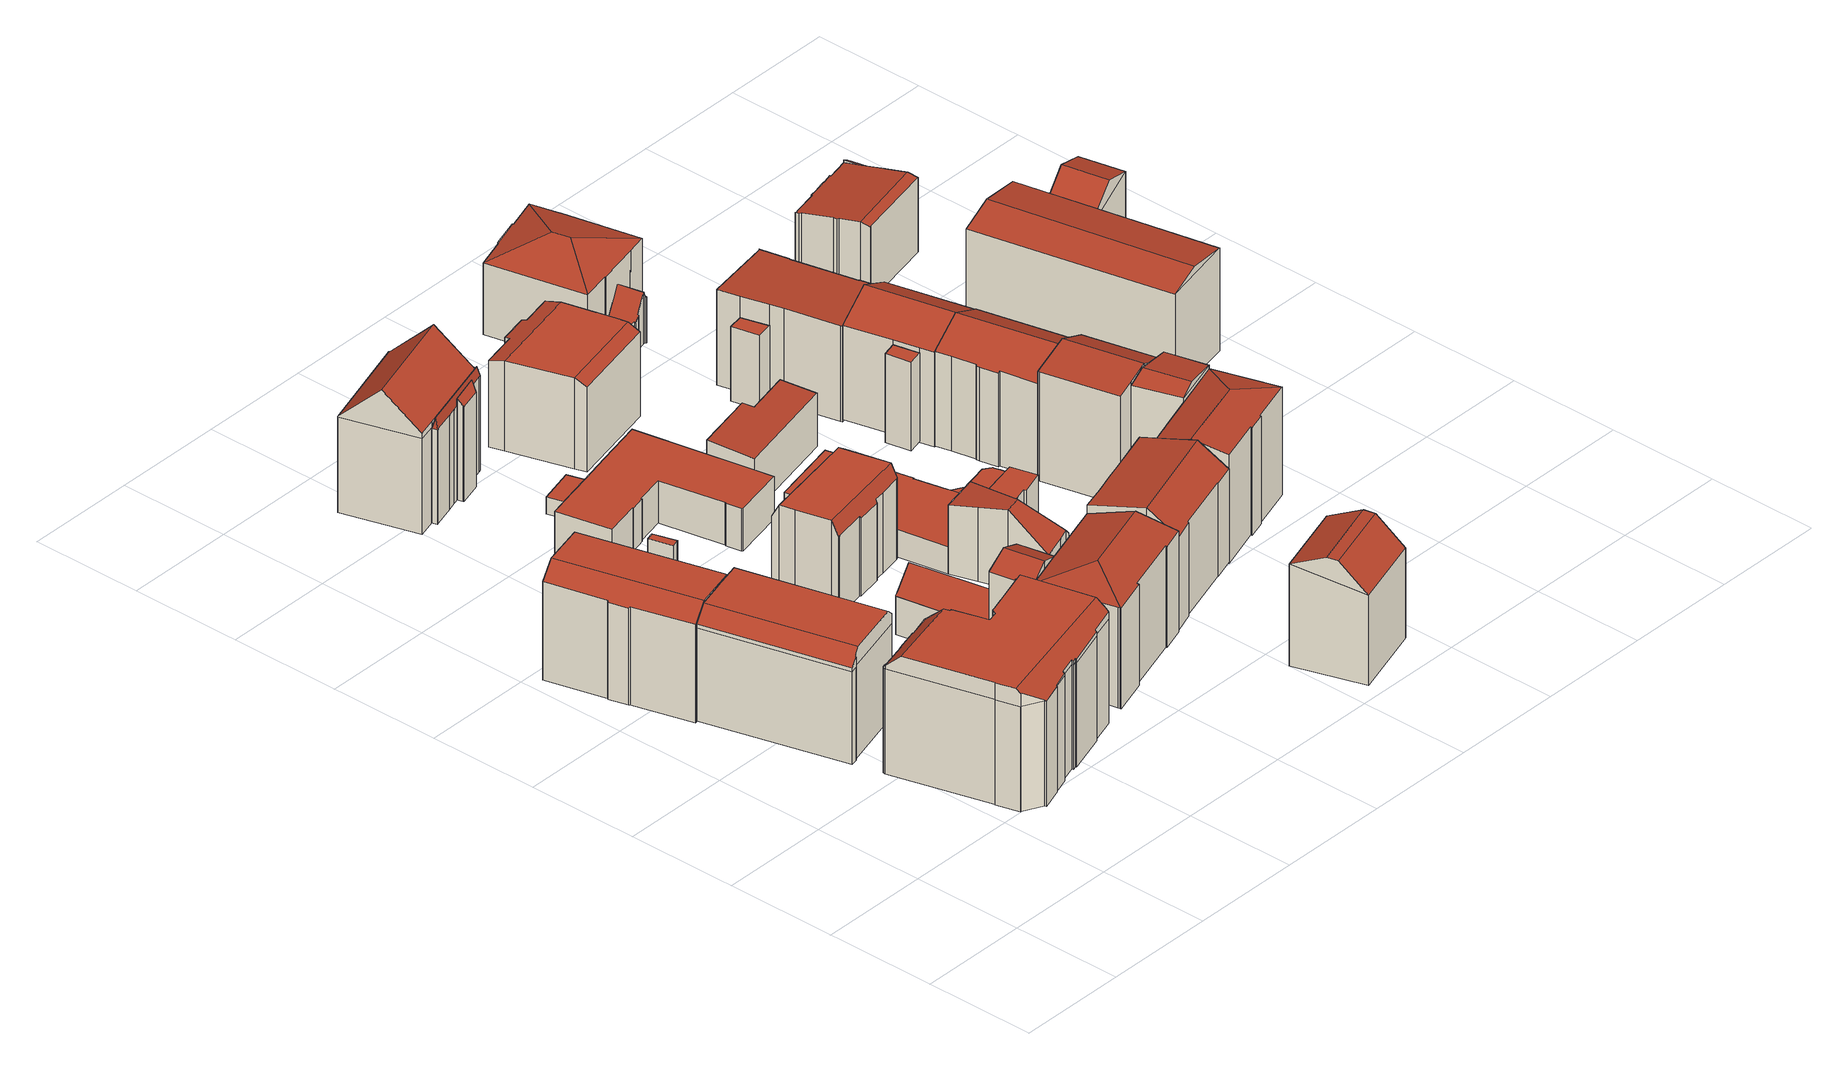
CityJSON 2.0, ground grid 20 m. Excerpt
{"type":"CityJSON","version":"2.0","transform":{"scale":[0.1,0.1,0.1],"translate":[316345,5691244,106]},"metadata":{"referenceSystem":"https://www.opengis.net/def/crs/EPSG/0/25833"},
"CityObjects":{
"building1":{"type":"Building","attributes":{"Dachtyp_tdc":"tdcFreeFormRoof","Gemeindeschluessel":14713000,"Dachneigung":0,"QualitaetDacherkennung":71,"Geometrietyp2DReferenz":"3000","function":"31001_9998","roofType":"5000","measuredHeight":20.24},"geometry":[{"type":"MultiSurface","lod":"2","boundaries":[[[0,1,2,3]],[[1,4,5,2]],[[4,6,7,5]],[[6,8,9,7]],[[8,10,11,9]],[[10,12,13,11]],[[12,14,15,13]],[[14,16,17,15]],[[16,18,19,17]],[[18,20,21,19]],[[20,22,23,21]],[[22,24,25,23]],[[24,26,27,25]],[[26,28,29,27]],[[28,30,31,29]],[[30,32,33,31]],[[32,34,35,33]],[[34,36,37,35]],[[36,38,39,37]],[[38,0,3,39]],[[40,41,42,43,44,45]],[[38,46,47,48,49,50,51,52,53,54,55,56,57,58,59,60]],[[54,61,43,42,55]],[[18,43,61,20]],[[20,61,54,53,22]],[[38,60,0]],[[0,60,59,1]],[[1,59,58,4]],[[4,58,57,6]],[[6,57,56,8]],[[8,56,55,42,41,10]],[[22,53,52,24]],[[24,52,51,26]],[[26,51,50,28]],[[28,50,49,30]],[[30,49,48,32]],[[32,48,47,34]],[[34,47,46,36]],[[36,46,38]],[[14,45,44,16]],[[12,40,45,14]],[[16,44,43,18]],[[10,41,40,12]],[[3,2,5,7,9,11,13,15,17,19,21,23,25,27,29,31,33,35,37,39]]],"semantics":{"surfaces":[{"type":"WallSurface"},{"type":"RoofSurface"},{"type":"GroundSurface"}],"values":[0,0,0,0,0,0,0,0,0,0,0,0,0,0,0,0,0,0,0,0,1,1,1,0,0,0,0,0,0,0,0,0,0,0,0,0,0,0,0,0,0,0,0,2]}}]},
"building2":{"type":"Building","attributes":{"Gemeindeschluessel":14713000,"Geometrietyp2DReferenz":"3000","function":"31001_9998","roofType":"9999"},"children":["building2-1","building2-2"]},
"building2-1":{"type":"BuildingPart","attributes":{"Dachtyp_tdc":"tdcCutGableRoof","Dachneigung":1.02,"QualitaetDacherkennung":78,"Geometrietyp2DReferenz":"3000","roofType":"9999","measuredHeight":20.71},"parents":["building2"],"geometry":[{"type":"MultiSurface","lod":"2","boundaries":[[[62,63,64,65]],[[63,66,67,64]],[[66,68,69,67]],[[70,71,72,73]],[[71,74,75,72]],[[74,76,77,75]],[[76,78,79,77]],[[78,80,81,79]],[[80,82,83,81]],[[82,84,85,83]],[[84,86,87,85]],[[86,88,89,87]],[[88,90,91,89]],[[90,92,93,91]],[[92,94,95,93]],[[94,96,97,95]],[[96,98,99,97]],[[98,100,101,99]],[[100,62,65,101]],[[80,78,76,74,71,70,68,66,63,62,100]],[[98,96,94,92,90,88,86,84,82]],[[100,98,82,80]],[[65,64,67,69,73,72,75,77,79,81,83,85,87,89,91,93,95,97,99,101]],[[70,73,69,68]]],"semantics":{"surfaces":[{"type":"WallSurface"},{"type":"RoofSurface"},{"type":"GroundSurface"},{"type":"ClosureSurface"}],"values":[0,0,0,0,0,0,0,0,0,0,0,0,0,0,0,0,0,0,0,1,1,1,2,3]}}]},
"building2-2":{"type":"BuildingPart","attributes":{"Dachtyp_tdc":"tdcPolyFlatRoof","Dachneigung":0,"QualitaetDacherkennung":48,"Geometrietyp2DReferenz":"3000","roofType":"1000","measuredHeight":20.5},"parents":["building2"],"geometry":[{"type":"MultiSurface","lod":"2","boundaries":[[[102,103,104,105]],[[103,106,70,73,104]],[[107,108,109,69,68]],[[108,110,111,109]],[[110,102,105,111]],[[110,108,107,106,103,102]],[[105,104,73,69,109,111]],[[68,70,106,107]],[[68,69,73,70]]],"semantics":{"surfaces":[{"type":"WallSurface"},{"type":"RoofSurface"},{"type":"GroundSurface"},{"type":"ClosureSurface"}],"values":[0,0,0,0,0,1,2,0,3]}}]},
"building3":{"type":"Building","attributes":{"Dachtyp_tdc":"tdcFreeFormRoof","Gemeindeschluessel":14713000,"Dachneigung":0.27,"QualitaetDacherkennung":60,"Geometrietyp2DReferenz":"3000","function":"31001_9998","roofType":"5000","measuredHeight":22.48},"geometry":[{"type":"MultiSurface","lod":"2","boundaries":[[[112,113,114,115]],[[115,114,116,117]],[[117,116,118,119]],[[119,118,120,121]],[[121,120,122,123]],[[123,122,124,125]],[[125,124,126,127]],[[127,126,128,129]],[[129,128,130,131]],[[132,133,134,135]],[[135,134,136,137]],[[137,136,138,139]],[[139,138,140,141]],[[141,140,142,143]],[[143,142,144,145]],[[145,144,146,147]],[[147,146,148,149]],[[149,148,150,151]],[[152,153,154,155,156,157,158,159,160,161,162,163,164,165,166,167,168,169,170,171,172,173,174,175,176,177,178,179,180,181,182,183,184,185,186,187,188,189,190,191,192]],[[193,194,169,168]],[[194,195,170,169]],[[195,196,171,170]],[[196,197,172,171]],[[197,198,173,172]],[[198,112,174,173]],[[112,115,175,174]],[[115,117,176,175]],[[117,119,177,176]],[[119,121,178,177]],[[121,123,179,178]],[[123,125,180,179]],[[125,127,181,180]],[[127,129,182,181]],[[129,131,183,182]],[[131,199,184,183]],[[199,200,185,184]],[[200,201,186,185]],[[201,202,187,186]],[[202,203,188,187]],[[203,204,189,188]],[[204,205,190,189]],[[205,206,191,190]],[[206,132,192,191]],[[132,135,152,192]],[[150,148,146,144,142,140,138,136,134,133,207,208]],[[130,128,126,124,122,120,118,116,114,113,209,210,211,212,213,214,201,215,216]],[[217,211,210,218,219,220,221,222,223,224,225,226,227,228,229,208,207,230]],[[206,230,207,133,132]],[[205,217,230,206]],[[231,229,228,232]],[[151,150,208,229,231]],[[232,228,227,233]],[[233,227,226,234]],[[234,226,225,235]],[[235,225,224,236]],[[236,224,223,237]],[[237,223,222,193]],[[193,222,221,194]],[[194,221,220,195]],[[195,220,219,196]],[[196,219,218,197]],[[197,218,210,209,198]],[[204,212,211,217,205]],[[199,216,215,200]],[[131,130,216,199]],[[200,215,201]],[[202,214,213,203]],[[201,214,202]],[[203,213,212,204]],[[198,209,113,112]],[[135,137,153,152]],[[137,139,154,153]],[[139,141,155,154]],[[141,143,156,155]],[[143,145,157,156]],[[145,147,158,157]],[[147,149,159,158]],[[149,151,160,159]],[[151,231,161,160]],[[231,232,162,161]],[[232,233,163,162]],[[233,234,164,163]],[[234,235,165,164]],[[235,236,166,165]],[[236,237,167,166]],[[237,193,168,167]]],"semantics":{"surfaces":[{"type":"WallSurface"},{"type":"GroundSurface"},{"type":"RoofSurface"}],"values":[0,0,0,0,0,0,0,0,0,0,0,0,0,0,0,0,0,0,1,0,0,0,0,0,0,0,0,0,0,0,0,0,0,0,0,0,0,0,0,0,0,0,0,0,2,2,2,0,0,0,0,0,0,0,0,0,0,0,0,0,0,0,0,0,0,0,0,0,0,0,0,0,0,0,0,0,0,0,0,0,0,0,0,0,0,0]}}]},
"building4":{"type":"Building","attributes":{"Dachtyp_tdc":"tdcGableRoof","Gemeindeschluessel":14713000,"Dachneigung":44.91,"QualitaetDacherkennung":87,"Geometrietyp2DReferenz":"3000","function":"31001_9998","roofType":"3100","measuredHeight":10.96},"geometry":[{"type":"MultiSurface","lod":"2","boundaries":[[[238,239,240,241]],[[239,242,243,240]],[[242,244,245,243]],[[244,246,247,245]],[[246,238,241,247]],[[246,248,249,250,238]],[[239,250,249,251]],[[242,251,249,248,244]],[[239,251,242]],[[238,250,239]],[[244,248,246]],[[241,240,243,245,247]]],"semantics":{"surfaces":[{"type":"WallSurface"},{"type":"RoofSurface"},{"type":"GroundSurface"}],"values":[0,0,0,0,0,1,1,0,0,0,0,2]}}]},
"building5":{"type":"Building","attributes":{"Gemeindeschluessel":14713000,"Geometrietyp2DReferenz":"3000","function":"31001_9998","roofType":"9999"},"children":["building5-1","building5-2","building5-3"]},
"building5-1":{"type":"BuildingPart","attributes":{"Dachtyp_tdc":"tdcPolyFlatRoof","Dachneigung":44.04,"QualitaetDacherkennung":30,"Geometrietyp2DReferenz":"3000","roofType":"2100","measuredHeight":18.56},"parents":["building5"],"geometry":[{"type":"MultiSurface","lod":"2","boundaries":[[[252,253,254,255]],[[253,256,257,254]],[[256,258,259,260,257]],[[261,252,255,262,263]],[[261,264,258,256,253,252]],[[255,254,257,260,265,262]],[[266,259,258,264]],[[266,265,260,259]],[[267,266,264,261]],[[267,262,265,266]],[[263,267,261]],[[263,262,267]]],"semantics":{"surfaces":[{"type":"WallSurface"},{"type":"RoofSurface"},{"type":"GroundSurface"},{"type":"ClosureSurface"}],"values":[0,0,0,0,1,2,0,3,0,3,0,3]}}]},
"building5-2":{"type":"BuildingPart","attributes":{"Dachtyp_tdc":"tdcFreeFormRoof","Dachneigung":76.08,"QualitaetDacherkennung":22,"Geometrietyp2DReferenz":"3000","roofType":"5000","measuredHeight":19.38},"parents":["building5"],"geometry":[{"type":"MultiSurface","lod":"2","boundaries":[[[259,268,269,260]],[[268,270,271,269]],[[270,272,273,271]],[[272,274,275,273]],[[274,276,277,275]],[[278,279,280,281]],[[279,282,283,280]],[[282,263,262,283]],[[279,278,284]],[[278,276,285,284]],[[276,274,285]],[[274,272,270,268,259,266,267,263,282,279,284,285]],[[265,260,269,271,273,275,277,281,280,283,262]],[[265,262,267,266]],[[259,260,265,266]],[[281,277,276,278]],[[262,263,267]]],"semantics":{"surfaces":[{"type":"WallSurface"},{"type":"RoofSurface"},{"type":"GroundSurface"},{"type":"ClosureSurface"}],"values":[0,0,0,0,0,0,0,0,1,1,1,1,2,3,3,3,3]}}]},
"building5-3":{"type":"BuildingPart","attributes":{"Dachtyp_tdc":"tdcGableRoof","Dachneigung":43.46,"QualitaetDacherkennung":56,"Geometrietyp2DReferenz":"3000","roofType":"3100","measuredHeight":24.61},"parents":["building5"],"geometry":[{"type":"MultiSurface","lod":"2","boundaries":[[[286,287,288,289]],[[289,288,290,291,292]],[[293,294,295,296]],[[297,298,299,294,293]],[[296,295,287,286]],[[300,298,297]],[[292,291,300]],[[301,302,303,281,277,304,305]],[[300,297,302,301]],[[297,293,303,302]],[[293,296,278,281,303]],[[286,289,304,277,276]],[[289,292,305,304]],[[292,300,301,305]],[[291,290,299,298,300]],[[287,295,294,299,290,288]],[[276,278,296,286]],[[276,277,281,278]]],"semantics":{"surfaces":[{"type":"WallSurface"},{"type":"GroundSurface"},{"type":"RoofSurface"},{"type":"ClosureSurface"}],"values":[0,0,0,0,0,0,0,1,0,0,0,0,0,0,2,2,0,3]}}]},
"building6":{"type":"Building","attributes":{"Gemeindeschluessel":14713000,"Geometrietyp2DReferenz":"3000","function":"31001_9998","roofType":"9999"},"children":["building6-1","building6-2"]},
"building6-1":{"type":"BuildingPart","attributes":{"Dachtyp_tdc":"tdcHipAndGableRoof","Dachneigung":18.47,"QualitaetDacherkennung":27,"Geometrietyp2DReferenz":"3000","roofType":"5000","measuredHeight":20.24},"parents":["building6"],"geometry":[{"type":"MultiSurface","lod":"2","boundaries":[[[306,307,308,309]],[[307,310,311,308]],[[310,312,313,311]],[[312,314,315,313]],[[314,316,317,315]],[[316,318,319,317]],[[318,320,321,319]],[[320,322,323,321]],[[322,324,325,323]],[[324,326,327,325]],[[326,328,329,330,327]],[[331,332,333,334,335]],[[332,306,309,333]],[[328,326,324,322,320,336]],[[320,318,316,314,312,310,307,306,336]],[[306,332,331,337,338,339,328,336]],[[309,308,311,313,315,317,319,321,323,325,327,330,340,334,333]],[[331,335,337]],[[339,329,328]],[[335,334,340,338,337]],[[338,340,330,329,339]]],"semantics":{"surfaces":[{"type":"WallSurface"},{"type":"RoofSurface"},{"type":"GroundSurface"},{"type":"ClosureSurface"}],"values":[0,0,0,0,0,0,0,0,0,0,0,0,0,1,1,1,2,0,0,3,3]}}]},
"building6-2":{"type":"BuildingPart","attributes":{"Dachtyp_tdc":"tdcGableRoof","Dachneigung":23.72,"QualitaetDacherkennung":83,"Geometrietyp2DReferenz":"3000","roofType":"3100","measuredHeight":19.11},"parents":["building6"],"geometry":[{"type":"MultiSurface","lod":"2","boundaries":[[[341,342,343,344]],[[342,345,346,343]],[[345,347,348,346]],[[347,349,350,348]],[[349,351,352,350]],[[351,353,354,352]],[[353,355,356,354]],[[355,335,334,356]],[[329,357,358,330]],[[357,341,344,358]],[[359,337,335,355,353,351,349,347]],[[347,345,342,341,357,329,339,359]],[[344,343,346,348,350,352,354,356,334,340,330,358]],[[338,337,359]],[[340,334,335,337,338]],[[339,338,359]],[[329,330,340,338,339]]],"semantics":{"surfaces":[{"type":"WallSurface"},{"type":"RoofSurface"},{"type":"GroundSurface"},{"type":"ClosureSurface"}],"values":[0,0,0,0,0,0,0,0,0,0,1,1,2,0,3,0,3]}}]},
"building7":{"type":"Building","attributes":{"Dachtyp_tdc":"tdcPolyFlatRoof","Gemeindeschluessel":14713000,"Dachneigung":0,"QualitaetDacherkennung":37,"Geometrietyp2DReferenz":"3000","function":"31001_9998","roofType":"1000","measuredHeight":7.79},"geometry":[{"type":"MultiSurface","lod":"2","boundaries":[[[360,361,362,363]],[[361,364,365,362]],[[364,366,367,365]],[[366,368,369,367]],[[368,370,371,369]],[[370,372,373,371]],[[372,374,375,373]],[[374,376,377,375]],[[376,378,379,377]],[[378,380,381,379]],[[380,382,383,381]],[[382,384,385,383]],[[384,386,387,385]],[[386,388,389,387]],[[388,390,391,389]],[[390,392,393,391]],[[392,394,395,393]],[[394,360,363,395]],[[394,392,390,388,386,384,382,380,378,376,374,372,370,368,366,364,361,360]],[[363,362,365,367,369,371,373,375,377,379,381,383,385,387,389,391,393,395]]],"semantics":{"surfaces":[{"type":"WallSurface"},{"type":"RoofSurface"},{"type":"GroundSurface"}],"values":[0,0,0,0,0,0,0,0,0,0,0,0,0,0,0,0,0,0,1,2]}}]},
"building8":{"type":"Building","attributes":{"Dachtyp_tdc":"tdcCutGableRoof","Gemeindeschluessel":14713000,"Dachneigung":1.39,"QualitaetDacherkennung":67,"Geometrietyp2DReferenz":"3000","function":"31001_9998","roofType":"9999","measuredHeight":17.19},"geometry":[{"type":"MultiSurface","lod":"2","boundaries":[[[396,397,398,399]],[[397,400,401,398]],[[400,402,403,401]],[[402,404,405,403]],[[404,406,407,405]],[[406,408,409,407]],[[408,410,411,409]],[[410,412,413,411]],[[412,414,415,413]],[[414,416,417,415]],[[416,418,419,417]],[[418,420,421,419]],[[420,422,423,421]],[[422,424,425,423]],[[424,426,427,425]],[[426,428,429,427]],[[428,430,431,429]],[[430,432,433,431]],[[432,396,399,433]],[[428,426,424,422,420,418]],[[414,412,410,408,406,404,402,400,397,396,432]],[[418,416,414,432,430,428]],[[399,398,401,403,405,407,409,411,413,415,417,419,421,423,425,427,429,431,433]]],"semantics":{"surfaces":[{"type":"WallSurface"},{"type":"RoofSurface"},{"type":"GroundSurface"}],"values":[0,0,0,0,0,0,0,0,0,0,0,0,0,0,0,0,0,0,0,1,1,1,2]}}]},
"building9":{"type":"Building","attributes":{"Dachtyp_tdc":"tdcPolyFlatRoof","Gemeindeschluessel":14713000,"Dachneigung":0,"QualitaetDacherkennung":74,"Geometrietyp2DReferenz":"3000","function":"31001_9998","roofType":"1000","measuredHeight":3.15},"geometry":[{"type":"MultiSurface","lod":"2","boundaries":[[[434,435,436,437]],[[435,438,439,436]],[[438,440,441,439]],[[440,434,437,441]],[[440,438,435,434]],[[437,436,439,441]]],"semantics":{"surfaces":[{"type":"WallSurface"},{"type":"RoofSurface"},{"type":"GroundSurface"}],"values":[0,0,0,0,1,2]}}]},
"building10":{"type":"Building","attributes":{"Dachtyp_tdc":"tdcCutGableRoof","Gemeindeschluessel":14713000,"Dachneigung":44.82,"QualitaetDacherkennung":48,"Geometrietyp2DReferenz":"3000","function":"31001_9998","roofType":"9999","measuredHeight":21.63},"geometry":[{"type":"MultiSurface","lod":"2","boundaries":[[[442,443,444,445]],[[443,446,447,444]],[[446,448,449,447]],[[448,442,445,449]],[[443,442,450,451]],[[446,443,451,452]],[[448,446,452,453]],[[442,448,453,450]],[[452,451,450,453]],[[445,444,447,449]]],"semantics":{"surfaces":[{"type":"WallSurface"},{"type":"RoofSurface"},{"type":"GroundSurface"}],"values":[0,0,0,0,1,0,1,0,1,2]}}]},
"building11":{"type":"Building","attributes":{"Gemeindeschluessel":14713000,"Geometrietyp2DReferenz":"3000","function":"31001_9998","roofType":"9999"},"children":["building11-1","building11-2","building11-3"]},
"building11-1":{"type":"BuildingPart","attributes":{"Dachtyp_tdc":"tdcHipAndGableRoof","Dachneigung":51.15,"QualitaetDacherkennung":35,"Geometrietyp2DReferenz":"3000","roofType":"5000","measuredHeight":14.5},"parents":["building11"],"geometry":[{"type":"MultiSurface","lod":"2","boundaries":[[[454,455,456,457,458]],[[455,459,460,456]],[[459,461,462,460]],[[461,463,464,465,462]],[[466,467,468,469,470]],[[467,471,472,468]],[[471,473,474,472]],[[473,475,476,474]],[[475,477,478,476]],[[477,479,480,478]],[[479,481,480]],[[477,475,473,471,467,466,463,482]],[[463,461,459,455,482]],[[455,454,479,477,482]],[[457,456,460,462,465,469,468,472,474,476,478,480]],[[466,470,464,463]],[[470,469,465,464]],[[454,458,481,479]],[[458,457,480,481]]],"semantics":{"surfaces":[{"type":"WallSurface"},{"type":"RoofSurface"},{"type":"GroundSurface"},{"type":"ClosureSurface"}],"values":[0,0,0,0,0,0,0,0,0,0,0,1,1,1,2,0,3,0,3]}}]},
"building11-2":{"type":"BuildingPart","attributes":{"Dachtyp_tdc":"tdcPolyFlatRoof","Dachneigung":2.78,"QualitaetDacherkennung":52,"Geometrietyp2DReferenz":"3000","roofType":"2100","measuredHeight":7.8},"parents":["building11"],"geometry":[{"type":"MultiSurface","lod":"2","boundaries":[[[483,484,485,486]],[[484,487,488,485]],[[487,489,490,488]],[[489,470,469,490]],[[470,489,487,484,483,491,464]],[[465,492,486,485,488,490,469]],[[464,491,492,465]],[[491,483,486,492]],[[465,469,470,464]]],"semantics":{"surfaces":[{"type":"WallSurface"},{"type":"RoofSurface"},{"type":"GroundSurface"},{"type":"ClosureSurface"}],"values":[0,0,0,0,1,2,0,0,3]}}]},
"building11-3":{"type":"BuildingPart","attributes":{"Dachtyp_tdc":"tdcPolyFlatRoof","Dachneigung":0,"QualitaetDacherkennung":66,"Geometrietyp2DReferenz":"3000","roofType":"1000","measuredHeight":5.14},"parents":["building11"],"geometry":[{"type":"MultiSurface","lod":"2","boundaries":[[[493,458,457,494]],[[481,495,496,480]],[[495,497,498,496]],[[497,499,500,498]],[[499,501,502,500]],[[501,493,494,502]],[[501,499,497,495,481,458,493]],[[494,457,480,496,498,500,502]],[[480,457,458,481]]],"semantics":{"surfaces":[{"type":"WallSurface"},{"type":"RoofSurface"},{"type":"GroundSurface"},{"type":"ClosureSurface"}],"values":[0,0,0,0,0,0,1,2,3]}}]},
"building12":{"type":"Building","attributes":{"Dachtyp_tdc":"tdcGableRoof","Gemeindeschluessel":14713000,"Dachneigung":12.14,"QualitaetDacherkennung":63,"Geometrietyp2DReferenz":"3000","function":"31001_9998","roofType":"3100","measuredHeight":21.02},"geometry":[{"type":"MultiSurface","lod":"2","boundaries":[[[503,504,505,506]],[[504,507,508,505]],[[507,509,510,508]],[[509,511,512,510]],[[511,513,514,512]],[[513,515,516,514]],[[515,517,518,516]],[[517,519,520,518]],[[519,521,522,520]],[[521,523,524,522]],[[523,525,526,524]],[[525,527,528,526]],[[527,529,530,528]],[[529,531,532,530]],[[531,503,506,532]],[[527,525,523,521,519,517,515,513,511]],[[511,509,507,504,503,531,529,527]],[[506,505,508,510,512,514,516,518,520,522,524,526,528,530,532]]],"semantics":{"surfaces":[{"type":"WallSurface"},{"type":"RoofSurface"},{"type":"GroundSurface"}],"values":[0,0,0,0,0,0,0,0,0,0,0,0,0,0,0,1,1,2]}}]},
"building13":{"type":"Building","attributes":{"Gemeindeschluessel":14713000,"Geometrietyp2DReferenz":"3000","function":"31001_9998","roofType":"9999"},"children":["building13-1","building13-2"]},
"building13-1":{"type":"BuildingPart","attributes":{"Dachtyp_tdc":"tdcCutGableRoof","Dachneigung":0.475,"QualitaetDacherkennung":45,"Geometrietyp2DReferenz":"3000","roofType":"9999","measuredHeight":16.77},"parents":["building13"],"geometry":[{"type":"MultiSurface","lod":"2","boundaries":[[[533,534,535]],[[533,536,537,534]],[[536,538,539,537]],[[538,540,541,539]],[[540,542,543,541]],[[542,544,545,543]],[[544,546,547,545]],[[546,548,549,547]],[[548,550,551,549]],[[550,552,553,551]],[[552,554,555,553]],[[554,556,557,555]],[[556,558,559,557]],[[558,560,561,559]],[[560,562,561]],[[542,540,538,536]],[[558,556,554,552,550,548,546,544]],[[536,533,560,558,544,542]],[[534,537,539,541,543,545,547,549,551,553,555,557,559,561]],[[535,562,560,533]],[[535,534,561,562]]],"semantics":{"surfaces":[{"type":"WallSurface"},{"type":"RoofSurface"},{"type":"GroundSurface"},{"type":"ClosureSurface"}],"values":[0,0,0,0,0,0,0,0,0,0,0,0,0,0,0,1,1,1,2,0,3]}}]},
"building13-2":{"type":"BuildingPart","attributes":{"Dachtyp_tdc":"tdcPolyFlatRoof","Dachneigung":11.31,"QualitaetDacherkennung":46,"Geometrietyp2DReferenz":"3000","roofType":"2100","measuredHeight":13.46},"parents":["building13"],"geometry":[{"type":"MultiSurface","lod":"2","boundaries":[[[563,535,534,564]],[[562,565,566,561]],[[565,563,564,566]],[[565,562,535,563]],[[564,534,561,566]],[[561,534,535,562]]],"semantics":{"surfaces":[{"type":"WallSurface"},{"type":"RoofSurface"},{"type":"GroundSurface"},{"type":"ClosureSurface"}],"values":[0,0,0,1,2,3]}}]},
"building14":{"type":"Building","attributes":{"Gemeindeschluessel":14713000,"Geometrietyp2DReferenz":"3000","function":"31001_9998","roofType":"9999"},"children":["building14-1","building14-2"]},
"building14-1":{"type":"BuildingPart","attributes":{"Dachtyp_tdc":"tdcPolyFlatRoof","Dachneigung":0,"QualitaetDacherkennung":26,"Geometrietyp2DReferenz":"3000","roofType":"1000","measuredHeight":5.06},"parents":["building14"],"geometry":[{"type":"MultiSurface","lod":"2","boundaries":[[[567,568,462,569,570]],[[568,571,572,462]],[[571,573,574,572]],[[573,575,576,574]],[[575,577,578,576]],[[577,579,580,578]],[[579,581,582,580]],[[581,583,584,582]],[[583,585,586,584]],[[585,587,588,586]],[[587,589,590,588]],[[589,591,592,593,590]],[[591,589,587,585,583,581,579,577,575,573,571,568,567]],[[569,462,572,574,576,578,580,582,584,586,588,590,593]],[[570,592,591,567]],[[570,569,593,592]]],"semantics":{"surfaces":[{"type":"WallSurface"},{"type":"RoofSurface"},{"type":"GroundSurface"},{"type":"ClosureSurface"}],"values":[0,0,0,0,0,0,0,0,0,0,0,0,1,2,0,3]}}]},
"building14-2":{"type":"BuildingPart","attributes":{"Dachtyp_tdc":"tdcPolyFlatRoof","Dachneigung":0,"QualitaetDacherkennung":58,"Geometrietyp2DReferenz":"3000","roofType":"1000","measuredHeight":4.81},"parents":["building14"],"geometry":[{"type":"MultiSurface","lod":"2","boundaries":[[[592,594,595,593]],[[594,596,597,595]],[[596,598,599,597]],[[598,600,601,599]],[[600,602,603,601]],[[602,604,605,603]],[[604,606,607,605]],[[606,608,492,607]],[[608,570,569,492]],[[570,608,606,604,602,600,598,596,594,592]],[[593,595,597,599,601,603,605,607,492,569]],[[593,569,570,592]]],"semantics":{"surfaces":[{"type":"WallSurface"},{"type":"RoofSurface"},{"type":"GroundSurface"},{"type":"ClosureSurface"}],"values":[0,0,0,0,0,0,0,0,0,1,2,3]}}]},
"building15":{"type":"Building","attributes":{"Dachtyp_tdc":"tdcPolyFlatRoof","Gemeindeschluessel":14713000,"Dachneigung":3.48,"QualitaetDacherkennung":60,"Geometrietyp2DReferenz":"3000","function":"31001_9998","roofType":"2100","measuredHeight":10.33},"geometry":[{"type":"MultiSurface","lod":"2","boundaries":[[[609,610,389,391]],[[610,611,612,389]],[[611,613,614,612]],[[613,615,616,614]],[[615,617,618,616]],[[617,609,391,618]],[[617,615,613,611,610,609]],[[391,389,612,614,616,618]]],"semantics":{"surfaces":[{"type":"WallSurface"},{"type":"RoofSurface"},{"type":"GroundSurface"}],"values":[0,0,0,0,0,0,1,2]}}]},
"building16":{"type":"Building","attributes":{"Dachtyp_tdc":"tdcPolyFlatRoof","Gemeindeschluessel":14713000,"Dachneigung":0,"QualitaetDacherkennung":33,"Geometrietyp2DReferenz":"3000","function":"31001_9998","roofType":"1000","measuredHeight":16.28},"geometry":[{"type":"MultiSurface","lod":"2","boundaries":[[[619,620,621,622]],[[620,623,624,621]],[[623,625,626,624]],[[625,619,622,626]],[[625,623,620,619]],[[622,621,624,626]]],"semantics":{"surfaces":[{"type":"WallSurface"},{"type":"RoofSurface"},{"type":"GroundSurface"}],"values":[0,0,0,0,1,2]}}]},
"building17":{"type":"Building","attributes":{"Dachtyp_tdc":"tdcPolyFlatRoof","Gemeindeschluessel":14713000,"Dachneigung":0,"QualitaetDacherkennung":35,"Geometrietyp2DReferenz":"3000","function":"31001_9998","roofType":"1000","measuredHeight":13.7},"geometry":[{"type":"MultiSurface","lod":"2","boundaries":[[[627,628,629,630]],[[628,631,632,629]],[[631,633,634,632]],[[633,627,630,634]],[[633,631,628,627]],[[630,629,632,634]]],"semantics":{"surfaces":[{"type":"WallSurface"},{"type":"RoofSurface"},{"type":"GroundSurface"}],"values":[0,0,0,0,1,2]}}]},
"building18":{"type":"Building","attributes":{"Gemeindeschluessel":14713000,"Geometrietyp2DReferenz":"3000","function":"31001_9998","roofType":"9999"},"children":["building18-1","building18-2"]},
"building18-1":{"type":"BuildingPart","attributes":{"Dachtyp_tdc":"tdcGableRoof","Dachneigung":10.14,"QualitaetDacherkennung":36,"Geometrietyp2DReferenz":"3000","roofType":"3100","measuredHeight":20.93},"parents":["building18"],"geometry":[{"type":"MultiSurface","lod":"2","boundaries":[[[635,636,637,638,639]],[[640,641,642,643,644]],[[641,635,639,642]],[[640,636,645]],[[635,641,646]],[[636,635,646,645]],[[641,640,645,646]],[[639,638,643,642]],[[644,637,636,640]],[[644,643,638,637]]],"semantics":{"surfaces":[{"type":"WallSurface"},{"type":"RoofSurface"},{"type":"GroundSurface"},{"type":"ClosureSurface"}],"values":[0,0,0,0,0,1,1,2,0,3]}}]},
"building18-2":{"type":"BuildingPart","attributes":{"Dachtyp_tdc":"tdcHipAndGableRoof","Dachneigung":16.94,"QualitaetDacherkennung":31,"Geometrietyp2DReferenz":"3000","roofType":"5000","measuredHeight":21.04},"parents":["building18"],"geometry":[{"type":"MultiSurface","lod":"2","boundaries":[[[647,648,649,650]],[[648,644,643,649]],[[637,651,652,638]],[[651,653,654,652]],[[653,655,656,654]],[[655,657,658,656]],[[651,637,659]],[[637,644,648,647,660,661,659]],[[661,662,663,657,655,653,651,659]],[[658,664,665,666,667,650,649,643,638,652,654,656]],[[657,663,664,658]],[[663,662,665,664]],[[662,661,666,665]],[[661,660,667,666]],[[660,647,650,667]],[[637,638,643,644]]],"semantics":{"surfaces":[{"type":"WallSurface"},{"type":"RoofSurface"},{"type":"GroundSurface"},{"type":"ClosureSurface"}],"values":[0,0,0,0,0,0,1,1,1,2,0,0,0,0,0,3]}}]},
"building19":{"type":"Building","attributes":{"Dachtyp_tdc":"tdcGableRoof","Gemeindeschluessel":14713000,"Dachneigung":10.27,"QualitaetDacherkennung":48,"Geometrietyp2DReferenz":"3000","function":"31001_9998","roofType":"3100","measuredHeight":21.32},"geometry":[{"type":"MultiSurface","lod":"2","boundaries":[[[668,669,670,671]],[[669,672,673,670]],[[672,674,675,673]],[[674,676,677,675]],[[676,678,679,677]],[[678,680,681,679]],[[680,682,683,681]],[[682,684,685,683]],[[684,668,671,685]],[[680,678,676,674]],[[674,672,669,668,684,682,680]],[[671,670,673,675,677,679,681,683,685]]],"semantics":{"surfaces":[{"type":"WallSurface"},{"type":"RoofSurface"},{"type":"GroundSurface"}],"values":[0,0,0,0,0,0,0,0,0,1,1,2]}}]},
"building20":{"type":"Building","attributes":{"Dachtyp_tdc":"tdcFreeFormRoof","Gemeindeschluessel":14713000,"Dachneigung":26.38,"QualitaetDacherkennung":73,"Geometrietyp2DReferenz":"3000","function":"31001_9998","roofType":"5000","measuredHeight":20.61},"geometry":[{"type":"MultiSurface","lod":"2","boundaries":[[[686,687,688,689]],[[687,690,691,688]],[[690,692,693,691]],[[692,694,695,693]],[[694,696,697,695]],[[696,698,699,697]],[[698,700,701,699]],[[700,702,703,701]],[[702,704,705,703]],[[704,686,689,705]],[[706,690,687,707]],[[696,694,692,706,707,686,704,702,700,698]],[[687,686,707]],[[692,690,706]],[[689,688,691,693,695,697,699,701,703,705]]],"semantics":{"surfaces":[{"type":"WallSurface"},{"type":"RoofSurface"},{"type":"GroundSurface"}],"values":[0,0,0,0,0,0,0,0,0,0,1,1,0,0,2]}}]},
"building21":{"type":"Building","attributes":{"Dachtyp_tdc":"tdcFreeFormRoof","Gemeindeschluessel":14713000,"Dachneigung":26.11,"QualitaetDacherkennung":75,"Geometrietyp2DReferenz":"3000","function":"31001_9998","roofType":"5000","measuredHeight":20.62},"geometry":[{"type":"MultiSurface","lod":"2","boundaries":[[[708,709,710,711]],[[709,712,713,710]],[[712,714,715,713]],[[714,716,717,715]],[[716,718,719,717]],[[718,708,711,719]],[[720,712,709,721]],[[714,720,721,708,718,716]],[[709,708,721]],[[714,712,720]],[[711,710,713,715,717,719]]],"semantics":{"surfaces":[{"type":"WallSurface"},{"type":"RoofSurface"},{"type":"GroundSurface"}],"values":[0,0,0,0,0,0,1,1,0,0,2]}}]},
"building22":{"type":"Building","attributes":{"Dachtyp_tdc":"tdcPolyFlatRoof","Gemeindeschluessel":14713000,"Dachneigung":3.81,"QualitaetDacherkennung":46,"Geometrietyp2DReferenz":"3000","function":"31001_9998","roofType":"2100","measuredHeight":17.66},"geometry":[{"type":"MultiSurface","lod":"2","boundaries":[[[722,723,724,725]],[[723,726,727,724]],[[726,728,729,727]],[[728,730,731,729]],[[730,732,733,731]],[[732,734,735,733]],[[734,736,630,735]],[[736,737,634,630]],[[737,738,739,634]],[[738,740,741,739]],[[740,742,743,741]],[[742,744,745,743]],[[744,746,747,745]],[[746,722,725,747]],[[746,744,742,740,738,737,736,734,732,730,728,726,723,722]],[[725,724,727,729,731,733,735,630,634,739,741,743,745,747]]],"semantics":{"surfaces":[{"type":"WallSurface"},{"type":"RoofSurface"},{"type":"GroundSurface"}],"values":[0,0,0,0,0,0,0,0,0,0,0,0,0,0,1,2]}}]},
"building23":{"type":"Building","attributes":{"Gemeindeschluessel":14713000,"Geometrietyp2DReferenz":"3000","function":"31001_9998","roofType":"9999"},"children":["building23-1","building23-2"]},
"building23-1":{"type":"BuildingPart","attributes":{"Dachtyp_tdc":"tdcFreeFormRoof","Dachneigung":57.25,"QualitaetDacherkennung":4,"Geometrietyp2DReferenz":"3000","roofType":"5000","measuredHeight":9.54},"parents":["building23"],"geometry":[{"type":"MultiSurface","lod":"2","boundaries":[[[748,749,750,751,752,753,754,755,756,757]],[[757,758,759,758,760,761,762,763,764,765,766,767,768,769,748]],[[770,771,772,773,774,775,776,777,778,779,778,780,781,782,783,784,785,786,787,788,789,790,791]],[[767,766,771,770]],[[766,765,772,771]],[[765,764,773,772]],[[764,763,774,773]],[[763,762,775,774]],[[762,761,776,775]],[[761,760,777,776]],[[760,758,778,777]],[[758,759,779,778]],[[756,755,782,781]],[[755,754,783,782]],[[754,753,784,783]],[[753,752,785,784]],[[752,751,786,785]],[[751,750,787,786]],[[750,749,788,787]],[[749,748,789,788]],[[748,769,790,789]],[[769,768,791,790]],[[768,767,770,791]],[[780,778,758,757]],[[756,781,780,757]]],"semantics":{"surfaces":[{"type":"RoofSurface"},{"type":"GroundSurface"},{"type":"WallSurface"},{"type":"ClosureSurface"}],"values":[0,0,1,2,2,2,2,2,2,2,2,2,2,2,2,2,2,2,2,2,2,2,2,3,3]}}]},
"building23-2":{"type":"BuildingPart","attributes":{"Dachtyp_tdc":"tdcFreeFormRoof","Dachneigung":17.63,"QualitaetDacherkennung":59,"Geometrietyp2DReferenz":"3000","roofType":"5000","measuredHeight":15.92},"parents":["building23"],"geometry":[{"type":"MultiSurface","lod":"2","boundaries":[[[792,793,779,778,758]],[[793,794,795,779]],[[794,796,797,795]],[[796,798,799,797]],[[798,800,801,799]],[[800,802,803,801]],[[802,804,805,803]],[[804,806,807,805]],[[806,808,809,807]],[[808,810,811,809]],[[810,812,813,811]],[[812,814,782,813]],[[814,815,756,781,782]],[[812,810,808,806,816,817]],[[806,804,802,800,798,796,816]],[[796,794,817,816]],[[794,793,792,815,814,812,817]],[[778,779,795,797,799,801,803,805,807,809,811,813,782,781,780]],[[758,757,756,815,792]],[[758,778,780,757]],[[757,780,781,756]]],"semantics":{"surfaces":[{"type":"WallSurface"},{"type":"RoofSurface"},{"type":"GroundSurface"},{"type":"ClosureSurface"}],"values":[0,0,0,0,0,0,0,0,0,0,0,0,0,1,1,1,1,2,0,3,3]}}]},
"building24":{"type":"Building","attributes":{"Dachtyp_tdc":"tdcGableRoof","Gemeindeschluessel":14713000,"Dachneigung":10.04,"QualitaetDacherkennung":13,"Geometrietyp2DReferenz":"3000","function":"31001_9998","roofType":"3100","measuredHeight":20.25},"geometry":[{"type":"MultiSurface","lod":"2","boundaries":[[[818,819,820,821]],[[819,822,823,820]],[[822,824,825,823]],[[824,818,821,825]],[[822,819,826]],[[818,824,827]],[[819,818,827,826]],[[824,822,826,827]],[[821,820,823,825]]],"semantics":{"surfaces":[{"type":"WallSurface"},{"type":"RoofSurface"},{"type":"GroundSurface"}],"values":[0,0,0,0,0,0,1,1,2]}}]},
"building25":{"type":"Building","attributes":{"Gemeindeschluessel":14713000,"Geometrietyp2DReferenz":"3000","function":"31001_9998","roofType":"9999"},"children":["building25-1","building25-2"]},
"building25-1":{"type":"BuildingPart","attributes":{"Dachtyp_tdc":"tdcGableRoof","Dachneigung":10.29,"QualitaetDacherkennung":23,"Geometrietyp2DReferenz":"3000","roofType":"3100","measuredHeight":14.16},"parents":["building25"],"geometry":[{"type":"MultiSurface","lod":"2","boundaries":[[[828,829,830,831]],[[829,832,833,830]],[[832,834,835,833]],[[834,836,837,835]],[[836,838,839,837]],[[838,840,841,839]],[[840,842,843,841]],[[842,844,845,843]],[[844,846,847,845]],[[846,848,849,847]],[[848,850,851,849]],[[850,852,853,851]],[[852,854,855,853]],[[854,856,857,855]],[[856,858,859,857]],[[860,861,862,863,864]],[[861,865,866,862]],[[865,867,868,866]],[[867,869,870,868]],[[869,871,872,870]],[[871,873,874,872]],[[873,875,876,874]],[[875,828,831,876]],[[871,869,867,865,861]],[[861,860,877,858,856,854,852,850,848,846,844,842,840,838,836,834,832,829,828,875,873,871]],[[831,830,833,835,837,839,841,843,845,847,849,851,853,855,857,859,863,862,866,868,870,872,874,876]],[[864,877,860]],[[863,859,858,877,864]]],"semantics":{"surfaces":[{"type":"WallSurface"},{"type":"RoofSurface"},{"type":"GroundSurface"},{"type":"ClosureSurface"}],"values":[0,0,0,0,0,0,0,0,0,0,0,0,0,0,0,0,0,0,0,0,0,0,0,1,1,2,0,3]}}]},
"building25-2":{"type":"BuildingPart","attributes":{"Dachtyp_tdc":"tdcPolyFlatRoof","Dachneigung":30.95,"QualitaetDacherkennung":54,"Geometrietyp2DReferenz":"3000","roofType":"2100","measuredHeight":12.61},"parents":["building25"],"geometry":[{"type":"MultiSurface","lod":"2","boundaries":[[[878,879,880,859,858]],[[879,881,882,880]],[[881,883,884,882]],[[883,885,886,884]],[[885,887,888,886]],[[887,889,890,888]],[[889,891,892,890]],[[891,893,894,892]],[[893,895,896,894]],[[895,864,863,896]],[[895,893,891,889,887,885,883,881,879,878,877,864]],[[863,859,880,882,884,886,888,890,892,894,896]],[[858,877,878]],[[859,863,864,877,858]]],"semantics":{"surfaces":[{"type":"WallSurface"},{"type":"RoofSurface"},{"type":"GroundSurface"},{"type":"ClosureSurface"}],"values":[0,0,0,0,0,0,0,0,0,0,1,2,0,3]}}]},
"building26":{"type":"Building","attributes":{"Dachtyp_tdc":"tdcPolyFlatRoof","Gemeindeschluessel":14713000,"Dachneigung":8.43,"QualitaetDacherkennung":60,"Geometrietyp2DReferenz":"3000","function":"31001_9998","roofType":"2100","measuredHeight":5.55},"geometry":[{"type":"MultiSurface","lod":"2","boundaries":[[[897,898,899,900]],[[898,901,902,899]],[[901,903,904,902]],[[903,905,906,904]],[[905,907,908,906]],[[907,897,900,908]],[[907,905,903,901,898,897]],[[900,899,902,904,906,908]]],"semantics":{"surfaces":[{"type":"WallSurface"},{"type":"RoofSurface"},{"type":"GroundSurface"}],"values":[0,0,0,0,0,0,1,2]}}]},
"building27":{"type":"Building","attributes":{"Dachtyp_tdc":"tdcGableRoof","Gemeindeschluessel":14713000,"Dachneigung":40.42,"QualitaetDacherkennung":24,"Geometrietyp2DReferenz":"3000","function":"31001_9998","roofType":"3100","measuredHeight":13.41},"geometry":[{"type":"MultiSurface","lod":"2","boundaries":[[[909,910,911,912]],[[910,913,914,911]],[[913,915,916,914]],[[915,909,912,916]],[[913,910,917]],[[909,915,918]],[[910,909,918,917]],[[915,913,917,918]],[[912,911,914,916]]],"semantics":{"surfaces":[{"type":"WallSurface"},{"type":"RoofSurface"},{"type":"GroundSurface"}],"values":[0,0,0,0,0,0,1,1,2]}}]}
},
"vertices":[
[256,593,193],[263,565,193],[263,565,22],[256,593,22],[267,552,193],[267,552,22],[276,517,193],[276,517,22],[281,498,193],[281,498,22],[157,463,193],[157,463,22],[157,461,193],[157,461,22],[145,458,193],[145,458,22],[78,713,193],[78,713,22],[101,719,193],[101,719,22],[155,734,193],[155,734,22],[213,749,193],[213,749,22],[214,747,193],[214,747,22],[216,738,193],[216,738,22],[228,697,193],[228,697,22],[232,681,193],[232,681,22],[235,670,193],[235,670,22],[246,672,193],[246,672,22],[253,674,193],[253,674,22],[275,598,193],[275,598,22],[157,461,213],[157,463,213],[168,466,224],[101,719,224],[78,713,200],[145,458,200],[253,674,195],[246,672,202],[235,670,212],[232,681,213],[228,697,213],[216,738,214],[214,747,214],[213,749,214],[203,747,224],[269,494,224],[281,498,212],[276,517,212],[267,552,212],[263,565,213],[256,593,212],[155,734,224],
[146,998,194],[163,932,194],[163,932,20],[146,998,20],[173,896,194],[173,896,20],[174,896,194],[174,896,20],[185,853,194],[197,807,194],[197,807,20],[185,853,20],[209,763,194],[209,763,20],[212,755,194],[212,755,20],[213,749,194],[213,749,20],[180,741,226],[180,741,20],[103,720,227],[103,720,20],[78,713,203],[78,713,20],[75,712,201],[75,712,20],[46,819,200],[46,819,20],[44,820,198],[44,820,20],[35,854,198],[35,854,20],[36,856,200],[36,856,20],[9,963,201],[9,963,20],[36,970,227],[36,970,20],[113,990,226],[113,990,20],
[200,858,225],[198,858,225],[198,858,20],[200,858,20],[185,853,225],[174,896,225],[187,899,225],[187,899,20],[188,899,225],[188,899,20],
[483,239,216],[483,239,230],[483,237,228],[483,237,216],[435,222,226],[435,222,216],[436,220,224],[436,220,216],[363,197,221],[363,197,216],[362,199,223],[362,199,216],[355,196,222],[355,196,216],[354,199,224],[354,199,216],[323,189,223],[323,189,216],[323,186,221],[323,186,216],[158,403,216],[158,403,222],[159,408,218],[159,408,216],[161,409,217],[161,409,216],[164,410,217],[164,410,216],[166,407,220],[166,407,216],[214,420,220],[214,420,216],[214,422,218],[214,422,216],[256,434,218],[256,434,216],[256,432,219],[256,432,216],[295,443,219],[295,443,216],[159,408,23],[161,409,23],[164,410,23],[166,407,23],[214,420,23],[214,422,23],[256,434,23],[256,432,23],[295,443,23],[307,403,23],[310,403,23],[311,400,23],[324,355,23],[328,341,23],[347,346,23],[351,355,23],[355,356,23],[377,363,23],[380,364,23],[430,380,23],[449,386,23],[481,246,23],[483,239,23],[483,237,23],[435,222,23],[436,220,23],[363,197,23],[362,199,23],[355,196,23],[354,199,23],[323,189,23],[323,186,23],[293,176,23],[294,175,23],[254,162,23],[253,165,23],[219,182,23],[217,182,23],[206,223,23],[207,224,23],[158,403,23],[355,356,216],[377,363,216],[380,364,216],[430,380,216],[449,386,216],[481,246,216],[293,176,216],[294,175,216],[254,162,216],[253,165,216],[219,182,216],[217,182,216],[206,223,216],[207,224,216],[165,377,247],[304,413,247],[481,246,237],[478,258,248],[215,189,248],[217,182,241],[219,182,241],[253,165,218],[294,175,217],[293,176,219],[206,223,247],[449,386,247],[430,380,247],[380,364,247],[377,363,247],[355,356,247],[351,355,247],[347,346,247],[328,341,247],[324,355,247],[311,400,247],[310,403,247],[307,403,247],[207,224,247],[307,403,216],[310,403,216],[311,400,216],[324,355,216],[328,341,216],[347,346,216],[351,355,216],
[563,494,89],[484,479,89],[484,479,19],[563,494,19],[454,641,89],[454,641,19],[500,650,89],[500,650,19],[531,656,89],[531,656,19],[500,650,121],[492,648,129],[524,486,129],[454,641,90],
[335,1383,190],[294,1371,190],[294,1371,16],[335,1383,16],[293,1372,192],[293,1372,16],[290,1382,202],[290,1382,189],[290,1382,16],[343,1399,202],[343,1399,16],[343,1399,189],[289,1382,202],[289,1382,16],[289,1382,190],[343,1399,190],
[280,1379,189],[280,1379,16],[264,1374,189],[264,1374,16],[224,1362,190],[224,1362,16],[221,1361,190],[221,1361,16],[218,1370,190],[218,1370,16],[370,1416,190],[373,1408,190],[373,1408,16],[370,1416,16],[369,1407,190],[369,1407,16],[368,1411,208],[224,1367,210],
[218,1370,192],[218,1370,202],[186,1361,202],[186,1361,192],[166,1425,263],[145,1496,193],[145,1496,192],[368,1423,192],[368,1423,207],[370,1416,201],[370,1416,192],[329,1549,192],[329,1549,195],[350,1482,263],[328,1553,192],[328,1553,16],[329,1549,16],[368,1423,16],[186,1361,16],[145,1496,16],
[718,389,224],[740,321,207],[740,321,21],[718,389,21],[697,307,206],[697,307,21],[696,309,207],[696,309,21],[593,276,207],[593,276,21],[593,272,206],[593,272,21],[527,251,206],[527,251,21],[527,253,206],[527,253,21],[526,256,206],[526,256,21],[514,319,202],[514,319,21],[517,321,203],[517,321,21],[500,403,197],[500,403,194],[500,403,21],[579,429,197],[694,466,197],[694,466,21],[579,429,21],[579,429,194],[581,345,224],[573,427,197],[540,416,197],[507,405,197],[540,416,21],
[491,434,193],[483,478,193],[483,478,21],[491,434,21],[484,479,194],[484,479,21],[526,487,212],[526,487,21],[563,494,196],[563,494,21],[566,495,194],[566,495,21],[575,450,194],[575,450,21],[578,436,194],[578,436,21],[494,434,194],[494,434,21],[540,416,212],
[469,966,96],[464,992,96],[464,992,18],[469,966,18],[465,995,96],[465,995,18],[442,1110,96],[442,1110,18],[390,1098,96],[390,1098,18],[389,1096,96],[389,1096,18],[362,1089,96],[362,1089,18],[362,1091,96],[362,1091,18],[298,1076,96],[298,1076,18],[277,1174,96],[277,1174,18],[340,1189,96],[340,1189,18],[368,1195,96],[368,1195,18],[434,1211,96],[434,1211,18],[520,1231,96],[520,1231,18],[545,1102,96],[545,1102,18],[561,1019,96],[561,1019,18],[567,985,96],[567,985,18],[471,964,96],[471,964,18],
[609,774,167],[606,773,167],[606,773,19],[609,774,19],[566,765,166],[566,765,19],[545,761,166],[545,761,19],[544,758,161],[544,758,19],[498,749,161],[498,749,19],[496,751,165],[496,751,19],[437,739,165],[437,739,19],[434,739,165],[434,739,19],[432,751,191],[432,751,19],[419,813,189],[419,813,19],[414,841,188],[414,841,19],[411,854,163],[411,854,19],[461,863,164],[461,863,19],[584,887,165],[584,887,19],[587,887,165],[587,887,19],[589,875,188],[589,875,19],[591,863,189],[591,863,19],[607,785,191],[607,785,19],
[350,1255,48],[415,1272,48],[415,1272,17],[350,1255,17],[434,1211,48],[434,1211,17],[368,1195,48],[368,1195,17],
[777,131,213],[911,173,213],[911,173,25],[777,131,25],[950,48,191],[950,48,25],[817,6,191],[817,6,25],[796,72,242],[929,114,242],[935,95,241],[802,53,241],
[675,527,102],[655,591,167],[655,591,22],[675,527,22],[675,527,74],[640,638,158],[640,638,22],[625,685,149],[625,685,22],[694,701,150],[694,701,100],[694,701,22],[709,652,135],[710,647,134],[710,647,22],[709,652,22],[709,652,98],[728,591,116],[728,591,22],[735,593,107],[735,593,22],[748,550,95],[748,550,22],[740,548,105],[740,548,22],[718,540,104],[718,540,22],[718,540,74],[686,599,167],
[832,685,98],[789,671,98],[789,671,22],[832,685,22],[787,675,98],[787,675,22],[766,669,98],[766,669,22],[817,730,100],[817,730,22],
[694,466,74],[694,466,22],[731,497,74],[731,497,22],[732,493,74],[732,493,22],[735,484,74],[735,484,22],[737,478,74],[737,478,22],
[888,372,196],[779,337,196],[779,337,24],[888,372,24],[779,335,195],[779,335,24],[740,321,194],[740,321,24],[724,372,234],[724,372,24],[694,466,213],[694,466,24],[737,478,213],[737,478,24],[772,490,213],[772,490,24],[801,499,213],[801,499,24],[879,524,214],[879,524,24],[883,525,214],[883,525,24],[891,501,219],[891,501,24],[912,434,234],[912,434,24],[928,384,195],[928,384,24],[888,371,195],[888,371,24],
[632,1352,185],[632,1352,18],[632,1352,149],[635,1339,185],[635,1339,18],[639,1319,174],[639,1319,18],[474,1281,174],[474,1281,18],[468,1301,185],[468,1301,18],[434,1412,184],[434,1412,18],[426,1438,177],[426,1438,18],[492,1453,177],[492,1453,18],[491,1462,175],[491,1462,18],[544,1474,175],[544,1474,18],[546,1466,177],[546,1466,18],[603,1479,177],[603,1479,18],[609,1452,184],[609,1452,18],[623,1391,185],[623,1391,18],[623,1391,149],
[645,1355,152],[645,1355,18],[636,1394,152],[636,1394,18],
[757,716,72],[625,685,72],[757,716,22],[757,716,70],[609,774,72],[609,774,22],[591,863,72],[591,863,22],[587,887,72],[587,887,22],[576,940,72],[576,940,22],[571,969,72],[571,969,22],[697,997,72],[697,997,22],[700,986,72],[700,986,22],[721,887,72],[721,887,22],[730,847,72],[730,847,22],[728,846,72],[728,846,22],[741,787,72],[741,787,70],[741,787,22],
[765,774,70],[765,774,22],[818,786,70],[818,786,22],[832,777,70],[832,777,22],[832,775,70],[832,775,22],[835,765,70],[835,765,22],[842,735,70],[842,735,22],[840,735,70],[840,735,22],[817,730,70],
[561,1019,116],[545,1102,122],[656,1128,121],[656,1128,18],[661,1108,120],[661,1108,18],[742,1127,120],[742,1127,18],[756,1064,116],[756,1064,18],
[866,954,183],[838,947,183],[838,947,20],[866,954,20],[830,992,183],[830,992,20],[856,999,183],[856,999,20],
[807,1205,150],[777,1199,150],[777,1199,13],[807,1205,13],[767,1248,150],[767,1248,13],[794,1253,150],[794,1253,13],
[1073,643,219],[1090,567,220],[1090,567,214],[1090,567,22],[1073,643,22],[997,536,222],[970,619,221],[970,619,22],[997,536,22],[997,536,214],[1027,546,232],[1005,627,232],
[921,511,214],[932,515,214],[932,515,22],[921,511,22],[1118,444,221],[1118,444,22],[1039,419,221],[1039,419,22],[1039,417,220],[1039,417,22],[1007,407,220],[1007,407,22],[1047,488,233],[891,501,214],[909,444,233],[928,384,221],[1006,409,221],[1006,409,22],[928,384,22],[909,444,22],[891,501,22],
[905,747,221],[905,750,221],[905,750,21],[905,747,21],[912,752,222],[912,752,21],[980,767,235],[980,767,21],[1040,781,205],[1040,781,21],[1073,643,205],[1073,643,21],[1012,629,235],[1012,629,21],[970,619,227],[970,619,21],[937,611,221],[937,611,21],
[872,929,194],[1000,958,193],[1000,958,20],[872,929,20],[1040,781,193],[1040,781,20],[912,752,193],[912,752,20],[897,820,194],[897,820,20],[894,819,192],[894,819,20],[887,851,192],[887,851,20],[886,858,192],[886,858,20],[888,859,193],[888,859,20],[879,901,194],[879,901,20],[977,767,226],[936,943,226],
[836,1083,191],[965,1112,191],[965,1112,18],[836,1083,18],[1000,958,192],[1000,958,18],[872,929,192],[872,929,18],[866,954,192],[866,954,18],[856,999,192],[856,999,18],[937,944,225],[902,1098,225],
[955,1153,180],[956,1154,180],[956,1154,13],[955,1153,13],[966,1112,180],[966,1112,13],[965,1112,180],[965,1112,13],[836,1083,189],[836,1083,13],[835,1086,189],[835,1086,13],[813,1181,189],[813,1181,13],[807,1205,189],[794,1253,189],[785,1292,189],[785,1292,13],[916,1322,180],[916,1322,13],[918,1323,180],[918,1323,13],[929,1272,180],[929,1272,13],[928,1271,180],[928,1271,13],
[805,1457,99],[808,1458,91],[810,1456,88],[818,1465,67],[822,1476,54],[822,1484,51],[816,1506,53],[834,1510,13],[835,1510,12],[795,1502,99],[758,1493,39],[757,1493,39],[763,1478,42],[764,1478,44],[766,1466,43],[764,1464,39],[768,1460,43],[770,1461,47],[780,1454,59],[779,1451,58],[786,1451,68],[786,1453,69],[779,1451,3],[780,1454,3],[770,1461,3],[768,1460,3],[764,1464,3],[766,1466,3],[764,1478,3],[763,1478,3],[758,1493,3],[757,1493,3],[795,1502,3],[835,1510,3],[834,1510,3],[816,1506,3],[822,1484,3],[822,1476,3],[818,1465,3],[810,1456,3],[808,1458,3],[805,1457,3],[786,1453,3],[786,1451,3],
[758,1493,135],[757,1493,135],[703,1481,135],[703,1481,3],[664,1657,135],[664,1657,3],[718,1674,135],[718,1674,3],[719,1676,135],[719,1676,3],[772,1693,134],[772,1693,3],[773,1691,135],[773,1691,3],[829,1709,135],[829,1709,3],[841,1657,135],[841,1657,3],[842,1657,135],[842,1657,3],[872,1519,135],[872,1519,3],[834,1510,135],[835,1510,135],[764,1607,163],[771,1576,163],
[1215,745,205],[1139,1100,204],[1139,1100,18],[1215,745,18],[1280,1129,206],[1280,1129,18],[1351,774,207],[1351,774,18],[1201,1113,221],[1274,757,221],
[1089,1323,149],[1090,1325,149],[1090,1325,16],[1089,1323,16],[1078,1378,139],[1078,1378,16],[1076,1381,138],[1076,1381,16],[1075,1388,137],[1075,1388,16],[1078,1388,137],[1078,1388,16],[1081,1389,137],[1081,1389,16],[1126,1399,137],[1126,1399,16],[1126,1401,137],[1126,1401,16],[1142,1404,137],[1142,1404,16],[1145,1405,137],[1145,1405,16],[1163,1409,137],[1163,1409,16],[1169,1410,137],[1169,1410,16],[1184,1414,137],[1184,1414,16],[1185,1412,137],[1185,1412,16],[1224,1421,137],[1224,1421,16],[1239,1351,150],[1247,1312,157],[1247,1312,16],[1239,1351,16],[1239,1351,142],[1251,1295,153],[1251,1295,16],[1105,1262,153],[1105,1262,16],[1103,1261,153],[1103,1261,16],[1100,1278,157],[1100,1278,16],[1092,1314,151],[1092,1314,16],[1090,1317,150],[1090,1317,16],[1229,1395,142],
[1224,1421,142],[1226,1421,141],[1226,1421,16],[1227,1422,140],[1227,1422,16],[1235,1424,135],[1235,1424,16],[1237,1415,135],[1237,1415,16],[1236,1414,136],[1236,1414,16],[1242,1387,136],[1242,1387,16],[1248,1361,136],[1248,1361,16],[1250,1358,135],[1250,1358,16],[1250,1354,135],[1250,1354,16],
[1353,913,66],[1348,937,70],[1348,937,18],[1353,913,18],[1343,963,74],[1343,963,18],[1380,971,74],[1380,971,18],[1398,975,74],[1398,975,18],[1408,925,66],[1408,925,18],
[1472,1166,136],[1489,1085,136],[1489,1085,18],[1472,1166,18],[1375,1059,96],[1375,1059,18],[1356,1140,96],[1356,1140,18],[1439,1073,152],[1421,1155,152]
]}
